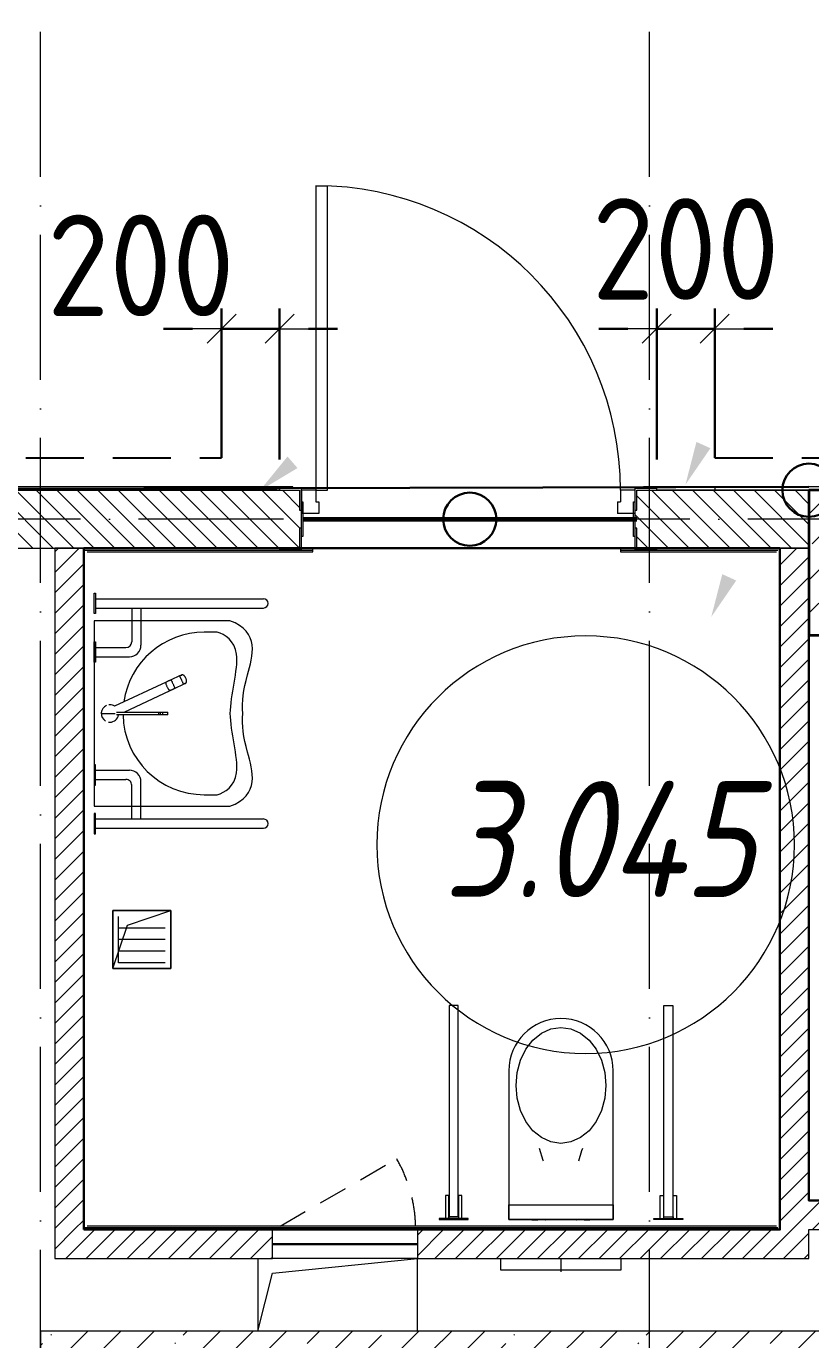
# Model space of a CAD drawing. Header units: millimetres. Extents: x -213536 to 1564669, y -45299 to 942238.
# Drawn here: x 440744 to 443448, y 430206 to 434735 of the extents above; entities that cross this region are included whole.
import ezdxf

# ---------------------------------------------------------------- set-up
doc = ezdxf.new("R2010")
doc.units = ezdxf.units.MM
for name, pattern in [('200_ШТРИХ_ш1п0_6_', [160, 100, -60]), ('50_200_ШТРИХ_1Т_ш5_п1_п1_', [700, 500, -100, 0, -100]), ('Штриховая _2 мм - 1 мм_', [300, 200, -100])]:
    doc.linetypes.add(name, pattern=pattern)
for name, color, linetype, lineweight in [('0-1', 7, 'Continuous', 5), ('0-2', 7, 'Continuous', 9), ('2) ПГП 4м', 4, 'Continuous', 30), ('2.2) ПГП двери 2.4 -', 134, 'Continuous', 60), ('3) ЖБ 4м', 3, 'Continuous', 30), ('5) Швы', 2, 'Continuous', 30), ('6) Мини окна 0.4 -', 10, 'Continuous', 30), ('Каркас_Импост', 7, 'Continuous', 13), ('Линии', 7, 'Continuous', 9), ('Марки помещений', 7, 'Continuous', 9), ('Несущие колонны', 7, 'Continuous', 9), ('Несущие колонны-1', 7, 'Continuous', 35), ('Обобщенные модели', 7, 'Continuous', 9), ('Общие ребра', 7, 'Continuous', 9), ('Окна', 7, 'Continuous', 9), ('Оси-2', 7, '50_200_ШТРИХ_1Т_ш5_п1_п1_', 9), ('Открывание в плане-2', 7, '200_ШТРИХ_ш1п0_6_', 9), ('Открывание-1', 7, 'Continuous', 9), ('Панель', 7, 'Continuous', 13), ('Размеры', 7, 'Continuous', 15), ('Стены-1', 7, 'Continuous', 13), ('Текстовые примечания', 7, 'Continuous', 9), ('Штриховка разреза-1', 7, 'Continuous', 9)]:
    doc.layers.add(name, color=color, linetype=linetype, lineweight=lineweight)
for name, color, linetype, lineweight, true_color in [('Обобщенные модели-1', 7, 'Continuous', 9, 0xaaaaaa), ('Сантехнические приборы-1', 7, 'Continuous', 9, 0xaaaaaa), ('СТ-1_1', 7, 'Штриховая _2 мм - 1 мм_', 90, 0x888888)]:
    doc.layers.add(name, color=color, linetype=linetype, lineweight=lineweight, true_color=true_color)
doc.layers.get('0-2').off()
doc.styles.add('ISOCPEUR_I_2', font='isocpeui.ttf', dxfattribs={"width": 0.85, "height": 2.3})
doc.styles.add('СПДС', font='isocpeur.ttf', dxfattribs={"width": 0.9})
doc.dimstyles.new('Размера А3', dxfattribs={"dimtxt": 200, "dimasz": 100, "dimexe": 70, "dimexo": 100, "dimgap": 20, "dimtad": 1, "dimdec": 0, "dimrnd": 10, "dimzin": 0, "dimdsep": 46, "dimtxsty": 'СПДС', "dimblk": 'ARROWHEAD_6', "dimcen": 1, "dimclrd": 256, "dimclre": 256, "dimclrt": 256, "dimazin": 0, "dimtfac": 1, "dimtdec": 0, "dimtmove": 2, "dimatfit": 3, "dimfxl": 1, "dimtolj": 1, "dimtzin": 0, "dimarcsym": 0})
pattern_1 = [(45, (0, 0), (-35.35534, 35.35534), [])]

# ---------------------------------------------------------------- blocks, each defined once
blk = doc.blocks.new('ARROWHEAD_6')
at = {"color": 0, "linetype": 'Continuous'}
for p, q in [((-0.5, -0.5), (0.5, 0.5)), ((0, 0), (-1, 0))]:
    blk.add_line(p, q, dxfattribs=at)
blk = doc.blocks.new('*D4797')
at = {"layer": 'Defpoints', "color": 0, "transparency": 16777216}
for p in [(441617.1, 433692.4), (441417.1, 433147.4), (441617.1, 433141.4)]:
    blk.add_point(p, dxfattribs=at)
at = {"layer": 'Размеры', "lineweight": -2, "transparency": 16777216}
for p, q in [((441417.1, 433247.4), (441417.1, 433762.4)), ((441617.1, 433241.4), (441617.1, 433762.4)), ((441317.1, 433692.4), (441217.1, 433692.4)), ((441417.1, 433692.4), (441617.1, 433692.4)), ((441717.1, 433692.4), (441817.1, 433692.4))]:
    blk.add_line(p, q, dxfattribs=at)
at = {"layer": 'Размеры', "lineweight": -2, "transparency": 16777216, "xscale": 100, "yscale": 100, "zscale": 100}
blk.add_blockref('ARROWHEAD_6', (441417.1, 433692.4), dxfattribs=at)
at = {"layer": 'Размеры', "lineweight": -2, "transparency": 16777216, "xscale": 100, "yscale": 100, "zscale": 100, "rotation": 180}
blk.add_blockref('ARROWHEAD_6', (441617.1, 433692.4), dxfattribs=at)
at = {"layer": 'Размеры', "transparency": 16777216, "insert": (440815.1, 434085.7), "char_height": 350, "width": 1.866, "attachment_point": 1, "line_spacing_factor": 1.149209, "style": 'СПДС'}
blk.add_mtext('\\A1;200', dxfattribs=at)
blk = doc.blocks.new('*D4798')
at = {"layer": 'Defpoints', "color": 0, "transparency": 16777216}
for p in [(443117.1, 433692.4), (442917.1, 433141.4), (443117.1, 433147.4)]:
    blk.add_point(p, dxfattribs=at)
at = {"layer": 'Размеры', "lineweight": -2, "transparency": 16777216}
for p, q in [((442917.1, 433241.4), (442917.1, 433762.4)), ((443117.1, 433247.4), (443117.1, 433762.4)), ((442817.1, 433692.4), (442717.1, 433692.4)), ((442917.1, 433692.4), (443117.1, 433692.4)), ((443217.1, 433692.4), (443317.1, 433692.4))]:
    blk.add_line(p, q, dxfattribs=at)
at = {"layer": 'Размеры', "lineweight": -2, "transparency": 16777216, "xscale": 100, "yscale": 100, "zscale": 100}
blk.add_blockref('ARROWHEAD_6', (442917.1, 433692.4), dxfattribs=at)
at = {"layer": 'Размеры', "lineweight": -2, "transparency": 16777216, "xscale": 100, "yscale": 100, "zscale": 100, "rotation": 180}
blk.add_blockref('ARROWHEAD_6', (443117.1, 433692.4), dxfattribs=at)
at = {"layer": 'Размеры', "transparency": 16777216, "insert": (443017.1, 433967.4), "char_height": 350, "width": 1.866, "attachment_point": 5, "style": 'СПДС'}
blk.add_mtext('\\A1;200', dxfattribs=at)
blk = doc.blocks.new('BSC_Колонна _Прямоугольная - 500х500-V64-АИ2_03_План отделки стен 3-го этажа _Часть 2_')
at = {"layer": 'Несущие колонны'}
h = blk.add_hatch(dxfattribs=at)
h.set_pattern_fill('FP_72', color=256, style=0, pattern_type=2)
h.set_pattern_definition([(45, (-13000, -7650), (-114.0493, 114.0493), []), (45, (-12885.95, -7650), (-114.0493, 114.0493), [201.612, -40.322, 3.353, -36.97])])
h.paths.add_polyline_path([(-250, -250), (250, -250), (250, 250), (-250, 250)], flags=0)
at = {"layer": 'Несущие колонны-1'}
for p, q in [((250, 250), (-250, 250)), ((-250, 250), (-250, -250)), ((250, -250), (250, 250)), ((-250, -250), (250, -250))]:
    blk.add_line(p, q, dxfattribs=at)
blk = doc.blocks.new('Дверь_СКБ_1Ст_Внутренняя_ШЕР - СОШ_Д-11_Дв_1150x2100h_с_у МГН и персонала_ КЛГ-28641133-АИ2_03_План отделки стен 3-го этажа _Часть 2_')
at = {"layer": 'Каркас_Импост'}
for p, q in [((-512.5, 100), (-562.5, 100)), ((-562.5, 100), (-562.5, 20)), ((-512.5, 100), (-512.5, 60)), ((587.5, 100), (537.5, 100)), ((537.5, 100), (537.5, 60)), ((587.5, 100), (587.5, 20)), ((-512.5, 60), (-502.5, 60)), ((-502.5, 60), (-502.5, 20)), ((527.5, 60), (537.5, 60)), ((527.5, 60), (527.5, 20)), ((-502.5, 20), (-562.5, 20)), ((587.5, 20), (527.5, 20))]:
    blk.add_line(p, q, dxfattribs=at)
at = {"layer": 'Открывание-1'}
blk.add_arc((-512.5, 100), 1050, 360, 90, dxfattribs=at)
at = {"layer": 'Панель'}
for p, q in [((-512.5, 1150), (-472.5, 1150)), ((-512.5, 1150), (-512.5, 100)), ((-472.5, 100), (-472.5, 1150)), ((-512.5, 100), (-472.5, 100))]:
    blk.add_line(p, q, dxfattribs=at)
blk = doc.blocks.new('154_Стойка_СКБ_Уголок - СМ-2180_200-28268025-АИ2_03_План отделки стен 3-го этажа _Часть 2_')
at = {"layer": 'Обобщенные модели'}
for p, q in [((125, 156), (125, 81)), ((200, 156), (125, 156)), ((131, 81), (131, 150)), ((131, 150), (200, 150)), ((200, 150), (200, 156)), ((125, 81), (131, 81)), ((131, 19), (125, 19)), ((125, 19), (125, -56)), ((131, -50), (131, 19)), ((125, -56), (200, -56)), ((200, -50), (131, -50)), ((200, -56), (200, -50))]:
    blk.add_line(p, q, dxfattribs=at)
blk = doc.blocks.new('Стойка_Влож_Полоса боковая - Полоса-28213942-АИ2_03_План отделки стен 3-го этажа _Часть 2_')
at = {"layer": 'Обобщенные модели'}
for p, q in [((-5, 60), (0, 60)), ((-5, -60), (-5, 60)), ((0, 31), (0, -31)), ((0, -60), (-5, -60))]:
    blk.add_line(p, q, dxfattribs=at)
blk = doc.blocks.new('SND_Унитаз_Jika_Olymp_с_инсталяцией - Унитаз_ выпуск прямой_ установка на пол_693х360х360_ PN30_12_ ХВ резьба HP DN15_ К гл_ кон П DN100-17949462-АИ2_03_План отделки стен 3-го этажа _Часть 2_')
at = {"layer": 'Сантехнические приборы-1'}
for p, q in [((0, -39.1), (0, 6.3)), ((-208, 0), (-208, -39.1)), ((208, 0), (-208, 0)), ((208, -39.1), (208, 0)), ((-180, -174), (-180, -687.1)), ((180, -174), (-180, -174)), ((-180, -174), (180, -174)), ((-180, -224), (-180, -174)), ((-100, -173), (-100, -174)), ((-100, -173), (-80, -173)), ((-80, -173), (-100, -173)), ((-80, -174), (-80, -173)), ((-55, -173), (-55, -174)), ((-55, -173), (55, -173)), ((-53.1, -173), (-55, -173)), ((55, -173), (53.1, -173)), ((55, -174), (55, -173)), ((80, -173), (80, -174)), ((80, -173), (100, -173)), ((100, -173), (80, -173)), ((100, -174), (100, -173)), ((180, -687.1), (180, -174)), ((180, -174), (180, -224)), ((180, -224), (-180, -224))]:
    blk.add_line(p, q, dxfattribs=at)
at = {"layer": 'Сантехнические приборы-1', "flags": 128}
for points in [[(-61.7, -376.2), (-71.7, -411.6), (-75, -420.3)], [(75, -420.3), (62.3, -378.9), (61.7, -376.2)], [(0, -836.5), (-34.5, -831.5), (-67.3, -816.7), (-96.6, -792.9), (-121.2, -761.2), (-139.7, -723.3), (-151.1, -681), (-155, -636.5), (-151.1, -592), (-139.7, -549.7), (-121.2, -511.8), (-96.6, -480.1), (-67.3, -456.3), (-34.5, -441.5), (0, -436.5)], [(0, -436.5), (34.5, -441.5), (67.3, -456.3), (96.6, -480.1), (121.2, -511.8), (139.7, -549.7), (151.1, -592), (155, -636.5), (151.1, -681), (139.7, -723.3), (121.2, -761.2), (96.6, -792.9), (67.3, -816.7), (34.5, -831.5), (0, -836.5)]]:
    blk.add_lwpolyline(points, dxfattribs=at)
at = {"layer": 'Сантехнические приборы-1'}
blk.add_arc((0, -687.1), 180, 180, 360, dxfattribs=at)
blk = doc.blocks.new('132_МГН_Поручень для унитаза_тип откидной - ПР 1Р-17949463-АИ2_03_План отделки стен 3-го этажа _Часть 2_')
at = {"layer": 'Обобщенные модели-1'}
for p, q in [((-50, -3), (-50, 0)), ((-50, 0), (50, 0)), ((50, 0), (50, -3)), ((50, -3), (-50, -3)), ((-17, -3), (-28.2, -3)), ((-28.2, -83), (-28.2, -3)), ((-17, -3), (-17, -83)), ((-16.6, -8.9), (-16.6, -4.2)), ((-16, -9.5), (-16.6, -8.9)), ((16, -9.5), (-16, -9.5)), ((-16, -738), (-16, -9.5)), ((16, -9.5), (16.6, -8.9)), ((16, -9.5), (16, -738)), ((16.6, -8.9), (16.6, -4.2)), ((28.2, -3), (17, -3)), ((17, -83), (17, -3)), ((28.2, -3), (28.2, -83)), ((-17, -83), (-28.2, -83)), ((28.2, -83), (17, -83)), ((16, -738), (-16, -738))]:
    blk.add_line(p, q, dxfattribs=at)
for centre, start, end in [((-15.3, -4.2), 90, 180), ((15.3, -4.2), 0, 90)]:
    blk.add_arc(centre, 1.24, start, end, dxfattribs=at)
blk = doc.blocks.new('132_МГН_Поручень для унитаза_тип откидной - ПР 1Р-17910367-АИ2_03_План отделки стен 3-го этажа _Часть 2_')
at = {"layer": 'Обобщенные модели-1'}
for p, q in [((-16, 738), (-16, 9.5)), ((16, 738), (-16, 738)), ((16, 9.5), (16, 738)), ((-28.2, 83), (-28.2, 3)), ((-17, 83), (-28.2, 83)), ((-17, 3), (-17, 83)), ((17, 83), (17, 3)), ((28.2, 83), (17, 83)), ((28.2, 3), (28.2, 83)), ((-50, 3), (-50, 0)), ((50, 3), (-50, 3)), ((-17, 3), (-28.2, 3)), ((-16, 9.5), (-16.6, 8.9)), ((-16.6, 8.9), (-16.6, 4.2)), ((16, 9.5), (-16, 9.5)), ((16, 9.5), (16.6, 8.9)), ((16.6, 8.9), (16.6, 4.2)), ((28.2, 3), (17, 3)), ((50, 0), (50, 3)), ((-50, 0), (50, 0))]:
    blk.add_line(p, q, dxfattribs=at)
for centre, start, end in [((-15.3, 4.2), 180, 270), ((15.3, 4.2), 270, 360)]:
    blk.add_arc(centre, 1.24, start, end, dxfattribs=at)
blk = doc.blocks.new('АИ_2D_Поручень МГН - АИ_2D_Поручень МГН-17910365-АИ2_03_План отделки стен 3-го этажа _Часть 2_')
at = {"layer": 'Сантехнические приборы-1'}
for p, q in [((-414.6, 0), (-414.6, -5)), ((-344.6, 0), (-414.6, 0)), ((-344.6, -5), (-344.6, 0)), ((-247, 0), (-247, -5)), ((-177, 0), (-247, 0)), ((-177, -5), (-177, 0)), ((177, -5), (177, 0)), ((177, 0), (247, 0)), ((247, 0), (247, -5)), ((344.6, -5), (344.6, 0)), ((344.6, 0), (414.6, 0)), ((414.6, 0), (414.6, -5)), ((-414.6, -5), (-344.6, -5)), ((-395.4, -5), (-395.4, -584.2)), ((-363.8, -5), (-363.8, -584.2)), ((-247, -5), (-177, -5)), ((-227.3, -5), (-227.3, -110.2)), ((-195.7, -5), (-195.7, -122)), ((247, -5), (177, -5)), ((195.7, -5), (195.7, -122)), ((227.3, -5), (227.3, -110.2)), ((414.6, -5), (344.6, -5)), ((363.8, -5), (363.8, -584.2)), ((395.4, -5), (395.4, -584.2)), ((-363.8, -130.2), (-247.3, -130.2)), ((363.8, -130.2), (247.3, -130.2)), ((-363.8, -162), (-235.7, -162)), ((363.8, -162), (235.7, -162))]:
    blk.add_line(p, q, dxfattribs=at)
for centre, radius, start, end in [((-247.3, -110.2), 20, 270, 0), ((-235.7, -122), 40, 270, 0), ((235.7, -122), 40, 180, 270), ((247.3, -110.2), 20, 180, 270), ((-379.6, -584.2), 15.8, 180, 360), ((379.6, -584.2), 15.8, 180, 360)]:
    blk.add_arc(centre, radius, start, end, dxfattribs=at)
blk = doc.blocks.new('SND_Умывальник МГН_Jika - гибкая подводка_ 640х550х165 PN6_3_ ХВ_ГВ накидная гайка BP DN15_ К-гл_кон_ П DN 50-17949464-АИ2_03_План отделки стен 3-го этажа _Часть 2_')
at = {"layer": 'Сантехнические приборы-1'}
for p, q in [((320, 0), (-320, 0)), ((-320, 0), (-320, -468)), ((320, -468), (320, 0)), ((0, -25), (0, -72.9)), ((-5, -222.8), (-5, -77.2)), ((5, -78.1), (5, -222.8)), ((108.1, -248.8), (24.9, -70.3)), ((5, -103.7), (79, -262.4)), ((-5, -228.7), (-5, -222.8)), ((5, -222.8), (-5, -222.8)), ((5, -222.8), (5, -228.7)), ((-5, -236.8), (-5, -228.7)), ((-5, -228.7), (5, -228.7)), ((-5, -254.9), (-5, -236.8)), ((-5, -236.8), (5, -236.8)), ((-5, -254.9), (5, -254.9)), ((5, -228.7), (5, -236.8)), ((5, -236.8), (5, -254.9)), ((129.8, -295.3), (116.3, -266.3)), ((87.1, -279.9), (100.7, -308.9)), ((-280, -380), (-280, -425)), ((280, -425), (280, -380))]:
    blk.add_line(p, q, dxfattribs=at)
at = {"layer": 'Сантехнические приборы-1', "flags": 128}
for points in [[(87.1, -279.9), (83, -270.9), (79, -262.4)], [(79, -262.4), (83, -270.9), (87.1, -279.9)], [(108.1, -248.8), (112.1, -257.3), (116.3, -266.3)], [(116.3, -266.3), (112.1, -257.3), (108.1, -248.8)], [(104, -316.1), (102.9, -313.7), (100.7, -308.9)], [(100.7, -308.9), (102.9, -313.7), (104, -316.1)], [(129.8, -295.3), (132, -300.1), (133.2, -302.5)], [(133.2, -302.5), (132, -300.1), (129.8, -295.3)]]:
    blk.add_lwpolyline(points, dxfattribs=at)
at = {"layer": 'Сантехнические приборы-1'}
for centre, radius, start, end in [((0, -55), 30, 23.2773, 150), ((0, -55), 30, 171.1363, 180), ((0, -55), 30, 180, 260.3407), ((0, -55), 30, 327.0456, 360), ((0, -55), 30, 0, 8.0944), ((0, -380), 280, 91.025, 180), ((0, -380), 280, 0, 81.6741)]:
    blk.add_arc(centre, radius, start, end, dxfattribs=at)
for points, knots in [([(79, -262.4), (78.9, -262.2), (78.9, -261.7), (79.4, -260.8), (80.3, -259.8), (81.3, -258.9), (82.4, -258), (84.1, -256.8), (86.6, -255.2), (90.1, -253.3), (94, -251.5), (98, -249.9), (101.4, -248.8), (104, -248.3), (105.8, -248.1), (107.4, -248.1), (108, -248.5), (108.1, -248.8)], [-1, -1, -1, -1, -0.958333, -0.916667, -0.875, -0.833333, -0.791667, -0.75, -0.666667, -0.555556, -0.444444, -0.333333, -0.222222, -0.166667, -0.111111, -0.055556, 0, 0, 0, 0]), ([(87.1, -279.9), (87.1, -279.9), (87.5, -279.7), (88.7, -279), (90.3, -278.3), (92.6, -277.2), (95.8, -275.7), (99.6, -273.9), (103.6, -272), (107.1, -270.4), (109.9, -269.1), (111.7, -268.3), (113, -267.7), (114.2, -267.2), (115.3, -266.7), (116, -266.4), (116.2, -266.3), (116.3, -266.3)], [0, 0, 0, 0, 0.055556, 0.111111, 0.166667, 0.222222, 0.333333, 0.444444, 0.555556, 0.666667, 0.75, 0.791667, 0.833333, 0.875, 0.916667, 0.958333, 1, 1, 1, 1]), ([(100.7, -308.9), (100.7, -308.9), (101, -308.8), (102.4, -308.2), (103.9, -307.5), (106.3, -306.5), (109.4, -305), (113.3, -303.2), (116.6, -301.7), (119.2, -300.5), (121.1, -299.6), (123.1, -298.6), (124.9, -297.7), (126.6, -296.9), (128.2, -296.2), (129.5, -295.5), (129.8, -295.3), (129.8, -295.3)], [-1, -1, -1, -1, -0.944444, -0.888889, -0.833333, -0.777778, -0.666667, -0.555556, -0.444444, -0.388889, -0.333333, -0.277778, -0.222222, -0.166667, -0.111111, -0.055556, 0, 0, 0, 0]), ([(104, -316.1), (104.3, -316.8), (105.3, -317.8), (107.3, -318.8), (109.4, -319.2), (112.3, -319.3), (115.9, -318.8), (120, -317.5), (123.3, -315.9), (125.7, -314.5), (127.5, -313.3), (129.2, -311.9), (130.8, -310.3), (132.1, -308.6), (133.1, -306.7), (133.7, -304.6), (133.5, -303.2), (133.2, -302.5)], [0, 0, 0, 0, 0.055556, 0.111111, 0.166667, 0.222222, 0.333333, 0.444444, 0.555556, 0.611111, 0.666667, 0.722222, 0.777778, 0.833333, 0.888889, 0.944444, 1, 1, 1, 1]), ([(133.2, -302.5), (132.8, -301.9), (132, -300.9), (130.9, -300.3), (130.4, -300.1)], [0, 0, 0, 0, 0.05555556, 0.097424, 0.097424, 0.097424, 0.097424]), ([(-280, -425), (-272.8, -450.8), (-229.3, -523.4), (-61.7, -470), (0, -470)], [-0.6664917, -0.6664917, -0.6664917, -0.6664917, -0.3523534, 0, 0, 0, 0]), ([(0, -470), (61.7, -470), (229.3, -523.4), (272.8, -450.8), (280, -425)], [-0.6664917, -0.6664917, -0.6664917, -0.6664917, -0.3141383, 0, 0, 0, 0]), ([(-320, -468), (-281.1, -574.8), (-131.1, -523.5), (-41.2, -508.8), (0, -512.9)], [0, 0, 0, 0, 0.3972744, 0.715552, 0.715552, 0.715552, 0.715552]), ([(0, -512.9), (41.2, -508.8), (131.1, -523.5), (281.1, -574.8), (320, -468)], [0, 0, 0, 0, 0.3182776, 0.715552, 0.715552, 0.715552, 0.715552])]:
    blk.add_open_spline(points, degree=3, knots=knots, dxfattribs=at)
blk.add_open_spline([(103.7, -314.7), (103.7, -315.2), (103.8, -315.7), (104, -316.1)], degree=3, dxfattribs=at)
blk = doc.blocks.new('AR_Отверстие Ниша - Лючок-32402598-АИ2_03_План отделки стен 3-го этажа _Часть 2_')
at = {"layer": 'Окна'}
for p, q in [((-250, 50), (250, 50)), ((-250, -50), (-250, 50)), ((250, 50), (250, -50)), ((250, -50), (-250, -50))]:
    blk.add_line(p, q, dxfattribs=at)
blk = doc.blocks.new('Л_Общий_Лючок - Лючок-29741473-АИ2_03_План отделки стен 3-го этажа _Часть 2_')
at = {"layer": 'Окна'}
for p, q in [((-24, 0), (-24, -6)), ((0, 0), (-24, 0)), ((524, 0), (500, 0)), ((524, 0), (524, -6)), ((-24, -6), (524, -6))]:
    blk.add_line(p, q, dxfattribs=at)
at = {"layer": 'Открывание в плане-2'}
blk.add_line((473.2, -12), (71.4, -244), dxfattribs=at)
blk.add_arc((494, 0), 488, 181.4161, 210, dxfattribs=at)
blk = doc.blocks.new('AR_Отверстие прямоугольное _в плите_ - AR_Отверстие прямоугольное _в плите_-30459207-АИ2_03_План отделки стен 3-го этажа _Часть 2_')
at = {"layer": 'Обобщенные модели'}
for p, q in [((100, 100), (-100, 100)), ((-100, 100), (-100, -100)), ((-50, 50), (100, 100)), ((100, -100), (100, 100)), ((-100, -100), (-50, 50)), ((-100, -100), (100, -100))]:
    blk.add_line(p, q, dxfattribs=at)
blk = doc.blocks.new('AR_Отверстие прямоугольное _в плите_ - AR_Отверстие прямоугольное _в плите_-30459209-АИ2_03_План отделки стен 3-го этажа _Часть 2_')
at = {"layer": 'Обобщенные модели'}
for p, q in [((-275, 125), (-275, -125)), ((-225, 75), (275, 125)), ((275, -125), (275, 125)), ((-275, -125), (-225, 75))]:
    blk.add_line(p, q, dxfattribs=at)
blk = doc.blocks.new('0125-Р-ОО-Ш2-АР-о_23_10_2024_rvt-1-АИ2_03_План отделки стен 3-го этажа _Часть 2_')
at = {"layer": 'Штриховка разреза-1'}
h = blk.add_hatch(dxfattribs=at)
h.set_pattern_fill('FP_1', color=256, style=0, pattern_type=2)
h.set_pattern_definition([(135, (0, 0), (-35.35534, -35.35534), [])])
h.paths.add_polyline_path([(12717.6, 7700), (12750, 7700), (12750, 7900), (12156, 7900), (12156, 7831), (12150, 7831), (12150, 7769), (12156, 7769), (12156, 7700), (12225, 7700)], flags=0)
h.paths.add_polyline_path([(10387.7, 7700), (10994, 7700), (10994, 7769), (11000, 7769), (11000, 7831), (10994, 7831), (10994, 7900), (9406, 7900), (9406, 7831), (9400, 7831), (9400, 7769), (9406, 7769), (9406, 7700), (9921.7, 7700)], flags=0)
h.paths.add_polyline_path([(8175, 7700), (8244, 7700), (8244, 7769), (8250, 7769), (8250, 7831), (8244, 7831), (8244, 7900), (8150, 7900), (8150, 7700)], flags=0)
h = blk.add_hatch(dxfattribs=at)
h.set_pattern_fill('FP_92', color=256, style=0, pattern_type=2)
h.set_pattern_definition(pattern_1)
h.paths.add_polyline_path([(10150, 5350), (10250, 5350), (10250, 7700), (10150, 7700), (10150, 6024.8)], flags=0)
h = blk.add_hatch(dxfattribs=at)
h.set_pattern_fill('FP_92', color=256, style=0, pattern_type=2)
h.set_pattern_definition(pattern_1)
h.paths.add_polyline_path([(12750, 5350), (12750, 7700), (12650, 7700), (12650, 5350), (12717.6, 5350)], flags=0)
h = blk.add_hatch(dxfattribs=at)
h.set_pattern_fill('FP_92', color=256, style=0, pattern_type=2)
h.set_pattern_definition(pattern_1)
h.paths.add_polyline_path([(14550, 5350), (14900, 5350), (14900, 5450), (14550, 5449), (14550, 5426)], flags=0)
h.paths.add_polyline_path([(13850, 5350), (13850, 5450), (12750, 5450), (12750, 5350)], flags=0)
h = blk.add_hatch(dxfattribs=at)
h.set_pattern_fill('FP_92', color=256, style=0, pattern_type=2)
h.set_pattern_definition(pattern_1)
h.paths.add_polyline_path([(12750, 5250), (12750, 5350), (11400, 5349), (11400, 5250), (12717.6, 5250)], flags=0)
h.paths.add_polyline_path([(10853.7, 5250), (10900, 5250), (10900, 5350), (10150, 5350), (10150, 5250)], flags=0)
h = blk.add_hatch(dxfattribs=at)
h.set_pattern_fill('FP_2', color=256, style=0, pattern_type=2)
h.set_pattern_definition([(45, (0, 0), (-114.0493, 114.0493), []), (45, (114.05, 0), (-114.0493, 114.0493), [201.612, -40.322, 3.353, -36.97])])
h.paths.add_polyline_path([(15000, 4750), (15000, 5000), (10100, 5000), (10100, 4750), (14581.6, 4750)], flags=0)
at = {"layer": 'Линии'}
for p, q in [((10350, 6450), (10550, 6450)), ((10350, 6250), (10350, 6450)), ((10550, 6450), (10550, 6250)), ((10370, 6270), (10370, 6430)), ((10530, 6390), (10370, 6390)), ((10530, 6350), (10370, 6350)), ((10530, 6310), (10370, 6310)), ((10530, 6270), (10370, 6270)), ((10550, 6250), (10350, 6250))]:
    blk.add_line(p, q, dxfattribs=at)
at = {"layer": 'Стены-1'}
for p, q in [((10925, 7900), (9475, 7900)), ((12750, 7900), (12225, 7900)), ((9475, 7700), (10925, 7700)), ((10250, 7700), (10150, 7700)), ((10150, 7700), (10150, 5350)), ((10250, 5350), (10250, 7700)), ((12225, 7700), (12750, 7700)), ((12750, 7700), (12650, 7700)), ((12650, 7700), (12650, 5350)), ((12750, 5450), (12750, 7400)), ((13826, 5450), (12750, 5450)), ((10150, 5350), (10150, 5250)), ((10876, 5350), (10250, 5350)), ((12650, 5350), (11424, 5350)), ((12750, 5250), (12750, 5350)), ((12750, 5350), (13850, 5350)), ((10150, 5250), (10900, 5250)), ((11400, 5250), (12750, 5250)), ((15000, 5000), (10100, 5000)), ((10100, 5000), (10100, 4750))]:
    blk.add_line(p, q, dxfattribs=at)
at = {"layer": '0-2'}
for name, p in [('Дверь_СКБ_1Ст_Внутренняя_ШЕР - СОШ_Д-11_Дв_1150x2100h_с_у МГН и персонала_ КЛГ-28641133-АИ2_03_План отделки стен 3-го этажа _Часть 2_', (11562.5, 7800)), ('154_Стойка_СКБ_Уголок - СМ-2180_200-28268025-АИ2_03_План отделки стен 3-го этажа _Часть 2_', (12025, 7750)), ('BSC_Колонна _Прямоугольная - 500х500-V64-АИ2_03_План отделки стен 3-го этажа _Часть 2_', (13000, 7650)), ('Стойка_Влож_Полоса боковая - Полоса-28213942-АИ2_03_План отделки стен 3-го этажа _Часть 2_', (12150, 7800)), ('AR_Отверстие прямоугольное _в плите_ - AR_Отверстие прямоугольное _в плите_-30459207-АИ2_03_План отделки стен 3-го этажа _Часть 2_', (10450, 6350)), ('132_МГН_Поручень для унитаза_тип откидной - ПР 1Р-17910367-АИ2_03_План отделки стен 3-го этажа _Часть 2_', (11525, 5385)), ('AR_Отверстие Ниша - Лючок-32402598-АИ2_03_План отделки стен 3-го этажа _Часть 2_', (11150, 5300)), ('AR_Отверстие прямоугольное _в плите_ - AR_Отверстие прямоугольное _в плите_-30459209-АИ2_03_План отделки стен 3-го этажа _Часть 2_', (11125, 5125))]:
    blk.add_blockref(name, p, dxfattribs=at)
for name, p, rotation in [('154_Стойка_СКБ_Уголок - СМ-2180_200-28268025-АИ2_03_План отделки стен 3-го этажа _Часть 2_', (11125, 7850), 180), ('Стойка_Влож_Полоса боковая - Полоса-28213942-АИ2_03_План отделки стен 3-го этажа _Часть 2_', (11000, 7800), 180), ('АИ_2D_Поручень МГН - АИ_2D_Поручень МГН-17910365-АИ2_03_План отделки стен 3-го этажа _Часть 2_', (10285, 7130), 90.00000000000034), ('SND_Умывальник МГН_Jika - гибкая подводка_ 640х550х165 PN6_3_ ХВ_ГВ накидная гайка BP DN15_ К-гл_кон_ П DN 50-17949464-АИ2_03_План отделки стен 3-го этажа _Часть 2_', (10285, 7130), 90.00000000000004), ('132_МГН_Поручень для унитаза_тип откидной - ПР 1Р-17949463-АИ2_03_План отделки стен 3-го этажа _Часть 2_', (12265, 5384.9), 180), ('SND_Унитаз_Jika_Olymp_с_инсталяцией - Унитаз_ выпуск прямой_ установка на пол_693х360х360_ PN30_12_ ХВ резьба HP DN15_ К гл_ кон П DN100-17949462-АИ2_03_План отделки стен 3-го этажа _Часть 2_', (11895, 5210.9), 180), ('Л_Общий_Лючок - Лючок-29741473-АИ2_03_План отделки стен 3-го этажа _Часть 2_', (11400, 5350), 180)]:
    blk.add_blockref(name, p, dxfattribs=dict(at, rotation=rotation))
blk = doc.blocks.new('AI_Марка_Помещение_х1__Общий_E___ISO-2_1K_ - Номер-16210215-АИ2_03_План отделки стен 3-го этажа _Часть 2_')
at = {"layer": 'Марки помещений'}
for start, end in [(360, 180), (180, 360)]:
    blk.add_arc((0.039, 0.312), 2.4, start, end, dxfattribs=at)
blk = doc.blocks.new('3этНиз')
at = {"layer": 'Текстовые примечания'}
for points in [[(443016.2, 433154.6), (443102.3, 433280.2), (443054.1, 433302.1)], [(441548.2, 433133.4), (441678.8, 433211.8), (441644.2, 433251.7)], [(443105.1, 432698.4), (443191.3, 432824), (443143.2, 432845.9)]]:
    blk.add_hatch(color=256, dxfattribs=at).paths.add_polyline_path(points, flags=0)
at = {"layer": 'Общие ребра'}
for p, q in [((441417.1, 433135.4), (441417.1, 433147.4)), ((443117.1, 433147.4), (443117.1, 433135.4)), ((440942.1, 432928.4), (441732.1, 432928.4)), ((442792.1, 432928.4), (443335.1, 432928.4)), ((440942.1, 430592.4), (443335.1, 430592.4))]:
    blk.add_line(p, q, dxfattribs=at)
at = {"layer": 'СТ-1_1', "lineweight": 25}
for p, q in [((438342.1, 433247.4), (441417.1, 433247.4)), ((443117.1, 433247.4), (454554.1, 433247.4))]:
    blk.add_line(p, q, dxfattribs=at)
at = {"layer": 'Стены-1'}
for p, q in [((441662.1, 433147.4), (440122.1, 433147.4)), ((441662.1, 433141.4), (441662.1, 433147.4)), ((444012.1, 433147.4), (442872.1, 433147.4)), ((442872.1, 433147.4), (442872.1, 433141.4)), ((440167.1, 433135.4), (441617.1, 433135.4)), ((442917.1, 433135.4), (443442.1, 433135.4)), ((441617.1, 432935.4), (440942.1, 432935.4)), ((440942.1, 432935.4), (440942.1, 432923.4)), ((440954.1, 432923.4), (441732.1, 432923.4)), ((441732.1, 432935.4), (441692.1, 432935.4)), ((441732.1, 432923.4), (441732.1, 432935.4)), ((442842.1, 432935.4), (442792.1, 432935.4)), ((442792.1, 432935.4), (442792.1, 432923.4)), ((442792.1, 432923.4), (443330.1, 432923.4)), ((443342.1, 432935.4), (442917.1, 432935.4)), ((443342.1, 432923.4), (443342.1, 432935.4)), ((440942.1, 430597.4), (440942.1, 430585.4)), ((440942.1, 430585.4), (441568.1, 430585.4)), ((443330.1, 430597.4), (440954.1, 430597.4)), ((442116.1, 430585.4), (443342.1, 430585.4)), ((443342.1, 430585.4), (443342.1, 430597.4))]:
    blk.add_line(p, q, dxfattribs=at)
at = {"layer": '0-1'}
blk.add_blockref('0125-Р-ОО-Ш2-АР-о_23_10_2024_rvt-1-АИ2_03_План отделки стен 3-го этажа _Часть 2_', (430692.1, 425235.4), dxfattribs=at)
at = {"layer": 'Марки помещений', "color": 3, "xscale": 300, "yscale": 300, "zscale": 99.99999999999993}
blk.add_blockref('AI_Марка_Помещение_х1__Общий_E___ISO-2_1K_ - Номер-16210215-АИ2_03_План отделки стен 3-го этажа _Часть 2_', (442660.5, 431819.3), dxfattribs=at)
at = {"layer": 'Марки помещений', "color": 114, "true_color": 0x139b48, "insert": (442181.4, 432132.2), "char_height": 400, "width": 817.721, "attachment_point": 1, "style": 'ISOCPEUR_I_2'}
blk.add_mtext('3.045', dxfattribs=at)
blk = doc.blocks.new('Ось 3 этаж')
at = {"layer": 'Оси-2'}
for p, q in [((440792.1, 423014.8), (440792.1, 477896.8)), ((442892.1, 423014.8), (442892.1, 477896.8)), ((522142.1, 433035.4), (428373.3, 433035.4))]:
    blk.add_line(p, q, dxfattribs=at)
at = {"layer": 'Размеры'}
dim = blk.add_linear_dim(base=(443117.1, 433692.4), p1=(442917.1, 433141.4), p2=(443117.1, 433147.4), dimstyle='Размера А3', override={"dimtxt": 350}, dxfattribs=at)
dim.commit()
dim.dimension.update_dxf_attribs({"geometry": '*D4798', "text_midpoint": (443017.1, 433967.4)})
dim = blk.add_linear_dim(base=(441617.1, 433692.4), p1=(441417.1, 433147.4), p2=(441617.1, 433141.4), dimstyle='Размера А3', override={"dimtxt": 350}, dxfattribs=at)
dim.commit()
dim.dimension.update_dxf_attribs({"geometry": '*D4797', "text_midpoint": (441114.3, 433852.4), "dimtype": 160})

msp = doc.modelspace()

# ---------------------------------------------------------------- linework, layer by layer
at = {"layer": '2) ПГП 4м'}
for points in [[(438854.6, 433135.4), (443442.1, 433147.4)], [(443442.1, 432635.4), (443442.1, 430685.4), (445592.1, 430685.4), (445592.1, 432235.4), (445142.1, 432235.4), (445142.1, 432935.4), (443942.1, 432935.4)]]:
    msp.add_lwpolyline(points, dxfattribs=at)
msp.add_lwpolyline([(440942.1, 430585.4), (443342.1, 430585.4), (443342.1, 432935.4), (440942.1, 432935.4)], close=True, dxfattribs=at)
at = {"layer": '2.2) ПГП двери 2.4 -'}
msp.add_lwpolyline([(441697.1, 433035.4), (442848.1, 433035.4)], dxfattribs=at)
at = {"layer": '3) ЖБ 4м'}
for points in [[(443942.1, 433135.4), (443442.1, 433135.4)], [(443942.1, 432935.4), (443942.1, 432635.4), (443442.1, 432635.4)]]:
    msp.add_lwpolyline(points, dxfattribs=at)
at = {"layer": '5) Швы'}
for centre in [(443442.1, 433135.4), (442272.6, 433035.4)]:
    msp.add_circle(centre, 91.6, dxfattribs=at)
at = {"layer": '6) Мини окна 0.4 -'}
msp.add_lwpolyline([(441592.1, 430535.4), (442092.1, 430535.4)], dxfattribs=at)

# ---------------------------------------------------------------- block references
at = {"color": 5, "lineweight": 30}
msp.add_blockref('Ось 3 этаж', (0, 0), dxfattribs=at)
at = {"layer": '3) ЖБ 4м'}
msp.add_blockref('3этНиз', (0, 0), dxfattribs=at)

# ---------------------------------------------------------------- texts
at = {"layer": 'Марки помещений', "color": 114, "true_color": 0x139b48, "insert": (442182.2, 432132.2), "char_height": 400, "width": 817.721, "attachment_point": 1, "style": 'ISOCPEUR_I_2'}
msp.add_mtext('3.045', dxfattribs=at)

doc.saveas('drawing.dxf')
